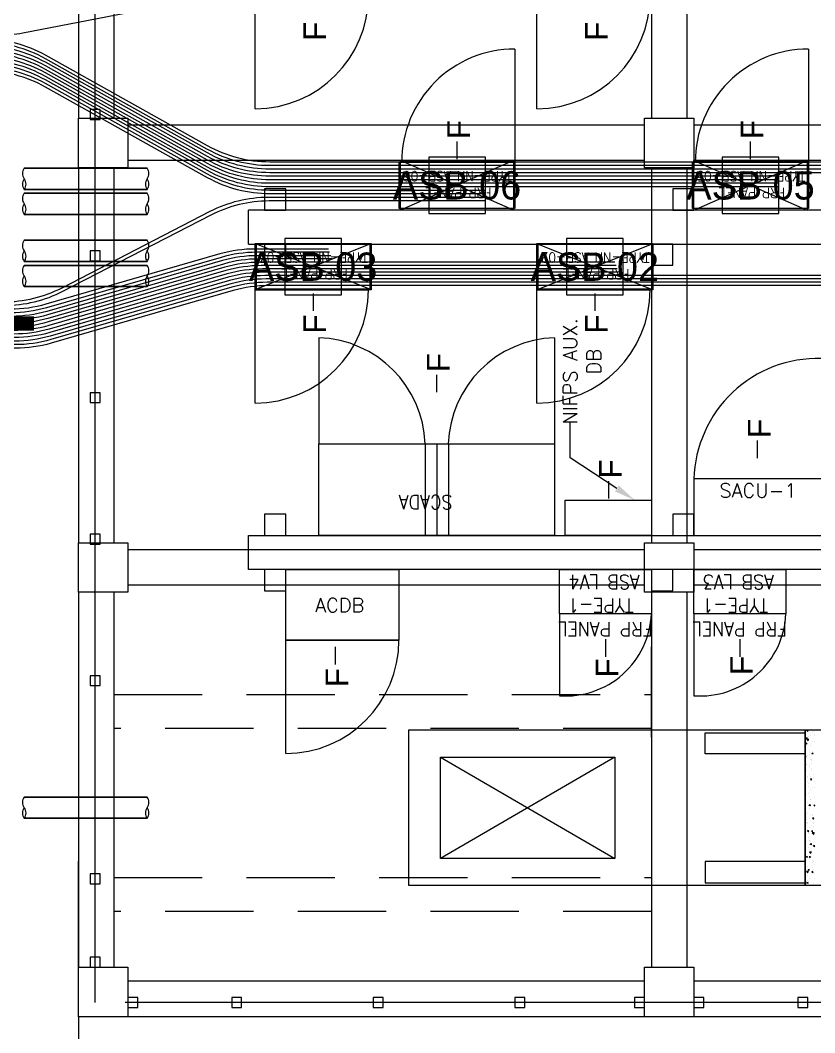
# Model space of a CAD drawing. Header units: metres. Extents: x 529746 to 530334, y 2675217 to 2675499.
# Drawn here: x 529998.31 to 530003.93, y 2675303.14 to 2675310.29 of the extents above; entities that cross this region are included whole.
import ezdxf
from ezdxf.enums import TextEntityAlignment as Align

# ---------------------------------------------------------------- set-up
doc = ezdxf.new("R2010")
doc.units = ezdxf.units.M
for name, pattern in [('DASHED', [0.75, 0.5, -0.25]), ('DASHED2', [0.375, 0.25, -0.125]), ('HIDDEN', [0.375, 0.25, -0.125]), ('PHANTOM', [63.5, 31.75, -6.35, 6.35, -6.35, 6.35, -6.35])]:
    doc.linetypes.add(name, pattern=pattern)
for name, color, linetype in [('1', 5, 'Continuous'), ('Excavation', 7, 'Continuous'), ('IDT', 7, 'Continuous'), ('LT Cable(AG) INV to LT Panel BL-05', 2, 'Continuous')]:
    doc.layers.add(name, color=color, linetype=linetype)
doc.styles.add('Arial', font='arial.ttf')
doc.styles.add('RomanS', font='romans.shx')
doc.styles.get("Standard").update_dxf_attribs({"font": 'Adani Regular.ttf'})
doc.linetypes.add('FOUNDATION LAYOUT$0$FENCELINE1', pattern='A,6.35,-2.54,[133,ltypeshp.shx,S=2.54,R=0,X=-2.54,Y=0],-2.54,25.4', length=36.83)

# ---------------------------------------------------------------- blocks, each defined once
blk = doc.blocks.new('ASB')
at = {"layer": '1', "color": 5}
blk.add_lwpolyline([(-0.2, -0.2), (0.2, -0.2), (0.2, 0.2), (-0.2, 0.2)], close=True, dxfattribs=at)
at = {"layer": '1', "color": 7}
blk.add_attdef('ID', text='', height=0.2, dxfattribs=at).set_placement((0, 0), align=Align.MIDDLE_CENTER)
blk = doc.blocks.new('IDT')
at = {"layer": 'IDT', "color": 8}
for p, q in [((25.902, 18.4101), (29.552, 18.4101)), ((29.552, 18.0601), (29.552, 18.4101)), ((29.552, 18.4101), (29.902, 18.4101)), ((29.902, 18.4101), (29.902, 18.0601)), ((29.902, 18.4101), (33.552, 18.4101)), ((33.552, 18.0601), (33.552, 18.4101)), ((33.552, 18.4101), (33.902, 18.4101)), ((33.902, 18.4101), (33.902, 18.0601)), ((28.7481, 18.3453), (28.7481, 18.2753)), ((28.8181, 18.3453), (28.7481, 18.3453)), ((28.8181, 18.2753), (28.8181, 18.3453)), ((29.4822, 18.3453), (29.4822, 18.2753)), ((29.5522, 18.3453), (29.4822, 18.3453)), ((29.5522, 18.2753), (29.5522, 18.3453)), ((29.902, 18.3453), (29.902, 18.2753)), ((29.972, 18.3453), (29.902, 18.3453)), ((29.972, 18.2753), (29.972, 18.3453)), ((30.7481, 18.3453), (30.7481, 18.2753)), ((30.8181, 18.3453), (30.7481, 18.3453)), ((30.8181, 18.2753), (30.8181, 18.3453)), ((31.7481, 18.3453), (31.7481, 18.2753)), ((31.8181, 18.3453), (31.7481, 18.3453)), ((31.8181, 18.2753), (31.8181, 18.3453)), ((32.7481, 18.3453), (32.7481, 18.2753)), ((32.8181, 18.3453), (32.7481, 18.3453)), ((32.8181, 18.2753), (32.8181, 18.3453)), ((33.482, 18.3453), (33.482, 18.2753)), ((33.552, 18.3453), (33.482, 18.3453)), ((33.552, 18.2753), (33.552, 18.3453)), ((28.7481, 18.2753), (28.8181, 18.2753)), ((29.4822, 18.2753), (29.5522, 18.2753)), ((29.902, 18.2753), (29.972, 18.2753)), ((30.7481, 18.2753), (30.8181, 18.2753)), ((31.7481, 18.2753), (31.8181, 18.2753)), ((32.7481, 18.2753), (32.8181, 18.2753)), ((33.482, 18.2753), (33.552, 18.2753)), ((25.902, 18.1601), (29.552, 18.1601)), ((29.902, 18.1601), (33.552, 18.1601)), ((29.902, 18.0601), (29.552, 18.0601)), ((29.602, 15.4101), (29.602, 18.0601)), ((29.852, 15.4101), (29.852, 18.0601)), ((33.902, 18.0601), (33.552, 18.0601)), ((33.652, 15.4101), (33.652, 18.0601)), ((33.7481, 18.0601), (33.7481, 17.9901)), ((33.8181, 18.0601), (33.7481, 18.0601)), ((33.8181, 17.9901), (33.8181, 18.0601)), ((33.902, 15.4101), (33.902, 18.0601)), ((33.7481, 17.9901), (33.8181, 17.9901)), ((27.267, 17.4829), (28.767, 17.4829)), ((28.767, 17.4829), (28.767, 16.3829)), ((33.7481, 17.4703), (33.7481, 17.4003)), ((33.8181, 17.4703), (33.7481, 17.4703)), ((33.8181, 17.4003), (33.8181, 17.4703)), ((33.7481, 17.4003), (33.8181, 17.4003)), ((30.1117, 16.5771), (30.1117, 17.2916)), ((30.1117, 17.2916), (31.3439, 17.2916)), ((31.3439, 16.5771), (30.1117, 17.2916)), ((30.1117, 16.5771), (31.3439, 17.2916)), ((31.3439, 17.2916), (31.3439, 16.5771)), ((31.3439, 16.5771), (30.1117, 16.5771)), ((29.852, 16.4349), (29.852, 15.7954)), ((28.767, 16.3829), (27.267, 16.3829)), ((33.652, 16.1329), (33.652, 16.1329)), ((33.7481, 16.0703), (33.7481, 16.0003)), ((33.8181, 16.0703), (33.7481, 16.0703)), ((33.8181, 16.0003), (33.8181, 16.0703)), ((33.7481, 16.0003), (33.8181, 16.0003)), ((29.552, 15.0601), (29.552, 15.4101)), ((29.552, 15.4101), (29.902, 15.4101)), ((29.702, 15.3997), (29.702, 15.2497)), ((29.852, 15.3997), (29.702, 15.3997)), ((29.852, 15.2497), (29.852, 15.3997)), ((29.902, 15.4101), (29.902, 15.0601)), ((32.4369, 15.3997), (32.4369, 15.2497)), ((32.5869, 15.3997), (32.4369, 15.3997)), ((32.5869, 15.2497), (32.5869, 15.3997)), ((33.552, 15.0601), (33.552, 15.4101)), ((33.552, 15.4101), (33.902, 15.4101)), ((33.902, 15.4101), (33.902, 15.0601)), ((25.902, 15.3601), (29.552, 15.3601)), ((29.902, 15.3601), (33.552, 15.3601)), ((26.802, 15.2497), (32.6992, 15.2497)), ((29.702, 15.2497), (29.852, 15.2497)), ((32.4369, 15.2497), (32.5869, 15.2497)), ((32.6992, 15.2497), (32.6992, 15.0097)), ((25.902, 15.1101), (29.552, 15.1101)), ((29.902, 15.1101), (33.552, 15.1101)), ((29.902, 15.0601), (29.552, 15.0601)), ((29.602, 12.4101), (29.602, 15.0601)), ((29.852, 12.4101), (29.852, 15.0601)), ((33.902, 15.0601), (33.552, 15.0601)), ((33.652, 12.4101), (33.652, 15.0601)), ((33.7481, 15.0703), (33.7481, 15.0003)), ((33.8181, 15.0703), (33.7481, 15.0703)), ((33.8181, 15.0003), (33.8181, 15.0703)), ((33.902, 12.4101), (33.902, 15.0601)), ((32.6992, 15.0097), (26.802, 15.0097)), ((29.552, 15.0097), (29.552, 14.8597)), ((29.702, 15.0097), (29.552, 15.0097)), ((29.702, 14.8597), (29.702, 15.0097)), ((31.2873, 14.3618), (31.2873, 15.0097)), ((31.3698, 14.3618), (31.3698, 15.0097)), ((31.4523, 14.3618), (31.4523, 15.0097)), ((32.4369, 15.0097), (32.4369, 14.8597)), ((32.5869, 15.0097), (32.4369, 15.0097)), ((32.5869, 14.8597), (32.5869, 15.0097)), ((33.7481, 15.0003), (33.8181, 15.0003)), ((29.552, 14.8597), (29.702, 14.8597)), ((32.4369, 14.8597), (32.5869, 14.8597)), ((33.7481, 14.0703), (33.7481, 14.0003)), ((33.8181, 14.0703), (33.7481, 14.0703)), ((33.8181, 14.0003), (33.8181, 14.0703)), ((33.7481, 14.0003), (33.8181, 14.0003)), ((29.843, 13.2732), (30.661, 13.2732)), ((29.843, 12.9462), (29.843, 13.2732)), ((29.852, 12.9497), (29.852, 13.2697)), ((29.852, 13.2697), (30.652, 13.2697)), ((30.652, 13.2697), (29.852, 12.9497)), ((30.652, 12.9497), (29.852, 13.2697)), ((30.652, 13.2697), (30.652, 12.9497)), ((30.661, 13.2732), (30.661, 12.9462)), ((31.8339, 13.2732), (32.6519, 13.2732)), ((31.8339, 12.9462), (31.8339, 13.2732)), ((31.8429, 12.9497), (31.8429, 13.2697)), ((31.8429, 13.2697), (32.6429, 13.2697)), ((31.8429, 12.9497), (32.6429, 13.2697)), ((31.8429, 13.2697), (32.6429, 12.9497)), ((32.6429, 13.2697), (32.6429, 12.9497)), ((32.6519, 13.2732), (32.6519, 12.9462)), ((29.702, 13.0997), (29.702, 12.9497)), ((29.852, 13.0997), (29.702, 13.0997)), ((29.852, 12.9497), (29.852, 13.0997)), ((32.4369, 13.0997), (32.4369, 12.9497)), ((32.5869, 13.0997), (32.4369, 13.0997)), ((32.5869, 12.9497), (32.5869, 13.0997)), ((33.7481, 13.0685), (33.7481, 12.9985)), ((33.8181, 13.0685), (33.7481, 13.0685)), ((33.8181, 12.9985), (33.8181, 13.0685)), ((33.7481, 12.9985), (33.8181, 12.9985)), ((32.6992, 12.9497), (26.802, 12.9497)), ((29.702, 12.9497), (29.852, 12.9497)), ((30.661, 12.9462), (29.843, 12.9462)), ((30.652, 12.9497), (29.852, 12.9497)), ((32.6519, 12.9462), (31.8339, 12.9462)), ((32.6429, 12.9497), (31.8429, 12.9497)), ((32.4369, 12.9497), (32.5869, 12.9497)), ((32.6993, 12.9497), (32.6993, 12.7097)), ((26.802, 12.7097), (32.6992, 12.7097)), ((28.743, 12.6984), (29.561, 12.6984)), ((28.743, 12.3714), (28.743, 12.6984)), ((28.752, 12.3601), (28.752, 12.7097)), ((28.752, 12.7097), (29.552, 12.7097)), ((29.552, 12.7097), (28.752, 12.3601)), ((29.552, 12.3601), (28.752, 12.7097)), ((29.552, 12.7097), (29.552, 12.3601)), ((29.552, 12.7097), (29.552, 12.5597)), ((29.702, 12.7097), (29.552, 12.7097)), ((29.561, 12.6984), (29.561, 12.3714)), ((29.702, 12.5597), (29.702, 12.7097)), ((30.817, 12.6984), (31.635, 12.6984)), ((30.817, 12.3714), (30.817, 12.6984)), ((30.826, 12.3601), (30.826, 12.7097)), ((30.826, 12.7097), (31.626, 12.7097)), ((30.826, 12.3601), (31.626, 12.7097)), ((30.826, 12.7097), (31.626, 12.3601)), ((31.626, 12.7097), (31.626, 12.3601)), ((31.635, 12.6984), (31.635, 12.3714)), ((32.4369, 12.7097), (32.4369, 12.5597)), ((32.5869, 12.7097), (32.4369, 12.7097)), ((32.5869, 12.5597), (32.5869, 12.7097)), ((29.552, 12.5597), (29.702, 12.5597)), ((32.4369, 12.5597), (32.5869, 12.5597)), ((29.552, 12.0601), (29.552, 12.4101)), ((29.552, 12.4101), (29.902, 12.4101)), ((29.902, 12.4101), (29.902, 12.0601)), ((33.552, 12.0601), (33.552, 12.4101)), ((33.552, 12.4101), (33.902, 12.4101)), ((33.902, 12.4101), (33.902, 12.0601)), ((25.902, 12.3601), (29.552, 12.3601)), ((29.561, 12.3714), (28.743, 12.3714)), ((29.552, 12.3601), (28.752, 12.3601)), ((29.902, 12.3601), (33.552, 12.3601)), ((31.635, 12.3714), (30.817, 12.3714)), ((31.626, 12.3601), (30.826, 12.3601)), ((25.902, 12.1101), (29.552, 12.1101)), ((29.902, 12.1101), (33.552, 12.1101)), ((29.902, 12.0601), (29.552, 12.0601)), ((29.602, 9.4101), (29.602, 12.0601)), ((29.852, 9.4101), (29.852, 12.0601)), ((33.902, 12.0601), (33.552, 12.0601)), ((33.652, 9.4101), (33.652, 12.0601)), ((33.7481, 12.0685), (33.7481, 11.9985)), ((33.8181, 12.0685), (33.7481, 12.0685)), ((33.8181, 11.9985), (33.8181, 12.0685)), ((33.902, 9.4101), (33.902, 12.0601)), ((33.7481, 11.9985), (33.8181, 11.9985))]:
    blk.add_line(p, q, dxfattribs=at)
at = {"layer": 'IDT', "color": 8, "linetype": 'DASHED2', "ltscale": 5}
for p, q in [((32.802, 18.4101), (33.902, 18.4101)), ((33.902, 18.4101), (33.902, 17.3101))]:
    blk.add_line(p, q, dxfattribs=at)
at = {"layer": 'IDT', "color": 8, "linetype": 'PHANTOM', "ltscale": 0.25}
for p, q in [((25.6331, 18.3103), (33.7831, 18.3103)), ((33.7831, 18.3103), (33.7831, 9.1603))]:
    blk.add_line(p, q, dxfattribs=at)
at = {"layer": 'IDT', "color": 8, "linetype": 'HIDDEN', "ltscale": 2.5}
for p, q in [((29.852, 17.6665), (33.652, 17.6665)), ((33.652, 17.4265), (29.852, 17.4265)), ((29.852, 16.3729), (33.652, 16.3729)), ((33.652, 16.1329), (29.852, 16.1329))]:
    blk.add_line(p, q, dxfattribs=at)
at = {"layer": 'IDT', "color": 8, "linetype": 'Continuous'}
for p, q in [((28.7046, 17.467), (28.7046, 17.467)), ((28.7423, 17.4815), (28.7423, 17.4815)), ((28.7461, 17.469), (28.7454, 17.4614)), ((28.7454, 17.4616), (28.7533, 17.463)), ((28.7461, 17.469), (28.7534, 17.4629)), ((28.755, 17.4827), (28.755, 17.4827)), ((28.7641, 17.4682), (28.7599, 17.4619)), ((28.7599, 17.4619), (28.767, 17.4595)), ((28.7642, 17.4682), (28.767, 17.4608)), ((28.7017, 17.3992), (28.7017, 17.3992)), ((28.7028, 17.435), (28.7028, 17.435)), ((28.713, 17.3924), (28.7088, 17.3861)), ((28.7131, 17.3924), (28.7165, 17.3835)), ((28.7388, 17.4334), (28.7388, 17.4334)), ((28.7472, 17.3928), (28.7455, 17.3815)), ((28.7465, 17.4497), (28.7465, 17.4497)), ((28.7472, 17.3928), (28.7575, 17.3829)), ((28.7521, 17.4149), (28.7521, 17.4149)), ((28.7528, 17.4016), (28.7528, 17.4016)), ((28.759, 17.4541), (28.759, 17.4541)), ((28.6989, 17.3314), (28.6989, 17.3314)), ((28.7046, 17.3708), (28.7046, 17.3708)), ((28.7088, 17.3861), (28.7164, 17.3835)), ((28.7133, 17.3548), (28.7133, 17.3548)), ((28.7175, 17.323), (28.7175, 17.323)), ((28.7381, 17.3779), (28.7374, 17.3703)), ((28.7374, 17.3705), (28.7454, 17.3719)), ((28.7381, 17.3779), (28.7454, 17.3718)), ((28.7454, 17.3815), (28.7575, 17.3829)), ((28.7469, 17.3692), (28.7469, 17.3692)), ((28.7492, 17.3471), (28.7492, 17.3471)), ((28.7634, 17.3214), (28.7634, 17.3214)), ((28.7663, 17.3739), (28.7663, 17.3739)), ((28.7087, 17.3112), (28.7087, 17.3112)), ((28.7141, 17.3048), (28.7141, 17.3048)), ((28.7238, 17.2749), (28.7238, 17.2749)), ((28.7244, 17.246), (28.7365, 17.2474)), ((28.7262, 17.2573), (28.7245, 17.246)), ((28.7262, 17.2572), (28.7365, 17.2473)), ((28.7294, 17.2794), (28.7374, 17.2808)), ((28.7301, 17.2868), (28.7295, 17.2792)), ((28.7301, 17.2868), (28.7374, 17.2807)), ((28.7464, 17.2793), (28.7464, 17.2793)), ((28.754, 17.2857), (28.7497, 17.2794)), ((28.7497, 17.2794), (28.7574, 17.2768)), ((28.754, 17.2857), (28.7574, 17.2768)), ((28.7564, 17.3032), (28.7564, 17.3032)), ((28.7634, 17.3061), (28.7634, 17.3061)), ((28.7028, 17.2099), (28.6986, 17.2036)), ((28.6986, 17.2036), (28.7063, 17.201)), ((28.7029, 17.2099), (28.7063, 17.201)), ((28.7214, 17.2371), (28.7214, 17.2371)), ((28.7222, 17.1957), (28.7215, 17.1881)), ((28.7215, 17.1883), (28.7294, 17.1898)), ((28.7222, 17.1957), (28.7295, 17.1896)), ((28.7231, 17.2396), (28.7231, 17.2396)), ((28.7312, 17.1754), (28.7312, 17.1754)), ((28.7344, 17.1947), (28.7344, 17.1947)), ((28.7435, 17.2115), (28.7435, 17.2115)), ((28.7606, 17.2383), (28.7606, 17.2383)), ((28.7653, 17.238), (28.7653, 17.238)), ((28.6984, 17.111), (28.6984, 17.111)), ((28.7052, 17.1217), (28.7034, 17.1104)), ((28.7034, 17.1104), (28.7155, 17.1118)), ((28.7051, 17.1217), (28.7155, 17.1118)), ((28.7062, 17.1326), (28.7062, 17.1326)), ((28.7142, 17.1046), (28.7135, 17.097)), ((28.7142, 17.1046), (28.7215, 17.0985)), ((28.7341, 17.1631), (28.7341, 17.1631)), ((28.7386, 17.1629), (28.7386, 17.1629)), ((28.7438, 17.1032), (28.7395, 17.0969)), ((28.7407, 17.1438), (28.7407, 17.1438)), ((28.7407, 17.1095), (28.7407, 17.1095)), ((28.7439, 17.1032), (28.7473, 17.0943)), ((28.7449, 17.1148), (28.7449, 17.1148)), ((28.7548, 17.1027), (28.7548, 17.1027)), ((28.7577, 17.1705), (28.7577, 17.1705)), ((28.7054, 17.068), (28.7054, 17.068)), ((28.7074, 17.0458), (28.7074, 17.0458)), ((28.7096, 17.0362), (28.7096, 17.0362)), ((28.7135, 17.0972), (28.7215, 17.0987)), ((28.7189, 17.0586), (28.7189, 17.0586)), ((28.7378, 17.076), (28.7378, 17.076)), ((28.7395, 17.0969), (28.7472, 17.0943)), ((28.7468, 17.089), (28.7468, 17.089)), ((28.7497, 17.0443), (28.7497, 17.0443)), ((28.752, 17.0349), (28.752, 17.0349)), ((28.7555, 17.0346), (28.7555, 17.0346)), ((28.7062, 17.0135), (28.7055, 17.006)), ((28.7055, 17.0061), (28.7135, 17.0076)), ((28.7062, 17.0135), (28.7135, 17.0074)), ((28.7155, 16.9817), (28.7155, 16.9817)), ((28.7159, 16.9881), (28.7159, 16.9881)), ((28.7316, 16.9845), (28.7316, 16.9845)), ((28.7349, 17.0082), (28.7349, 17.0082)), ((28.7491, 16.9671), (28.7491, 16.9671)), ((28.7578, 16.9801), (28.7578, 16.9801)), ((28.7595, 17.0149), (28.7595, 17.0149)), ((28.7597, 17.0028), (28.7597, 17.0028)), ((28.6976, 16.915), (28.7055, 16.9165)), ((28.6982, 16.9225), (28.7055, 16.9163)), ((28.725, 16.9157), (28.725, 16.9157)), ((28.7265, 16.9079), (28.7265, 16.9079)), ((28.7336, 16.9207), (28.7294, 16.9144)), ((28.7294, 16.9144), (28.737, 16.9118)), ((28.7321, 16.9404), (28.7321, 16.9404)), ((28.7337, 16.9207), (28.7371, 16.9118)), ((28.7443, 16.9104), (28.7443, 16.9104)), ((28.7463, 16.8993), (28.7463, 16.8993)), ((28.766, 16.9547), (28.766, 16.9547)), ((28.6999, 16.8619), (28.6999, 16.8619)), ((28.7292, 16.8726), (28.7292, 16.8726)), ((28.7306, 16.8761), (28.7306, 16.8761)), ((28.734, 16.8505), (28.734, 16.8505)), ((28.737, 16.828), (28.737, 16.828)), ((28.7434, 16.8316), (28.7434, 16.8316)), ((28.7571, 16.8364), (28.7571, 16.8364)), ((28.6998, 16.7879), (28.6998, 16.7879)), ((28.7016, 16.7494), (28.7016, 16.7494)), ((28.7126, 16.7879), (28.7126, 16.7879)), ((28.7263, 16.8048), (28.7263, 16.8048)), ((28.7405, 16.7638), (28.7405, 16.7638)), ((28.7421, 16.7863), (28.7421, 16.7863)), ((28.7475, 16.7478), (28.7475, 16.7478)), ((28.708, 16.7013), (28.708, 16.7013)), ((28.7094, 16.7219), (28.7094, 16.7219)), ((28.7235, 16.7382), (28.7192, 16.7318)), ((28.7192, 16.7318), (28.7269, 16.7293)), ((28.7235, 16.7381), (28.7269, 16.7292)), ((28.7235, 16.737), (28.7235, 16.737)), ((28.7253, 16.7138), (28.7253, 16.7138)), ((28.7377, 16.696), (28.7377, 16.696)), ((28.7516, 16.7204), (28.7516, 16.7204)), ((28.7517, 16.716), (28.7517, 16.716)), ((28.7177, 16.6014), (28.7177, 16.6014)), ((28.7183, 16.6567), (28.7183, 16.6567)), ((28.7185, 16.6211), (28.7185, 16.6211)), ((28.7206, 16.6692), (28.7206, 16.6692)), ((28.7348, 16.6282), (28.7348, 16.6282)), ((28.738, 16.6397), (28.738, 16.6397)), ((28.758, 16.6679), (28.758, 16.6679)), ((28.7644, 16.6315), (28.7602, 16.6251)), ((28.7602, 16.6251), (28.767, 16.6228)), ((28.7606, 16.6552), (28.7606, 16.6552)), ((28.7645, 16.6314), (28.767, 16.6248)), ((28.7133, 16.5556), (28.709, 16.5493)), ((28.709, 16.5493), (28.7167, 16.5468)), ((28.7133, 16.5556), (28.7168, 16.5467)), ((28.7149, 16.5336), (28.7149, 16.5336)), ((28.7227, 16.5893), (28.7227, 16.5893)), ((28.7264, 16.5926), (28.7264, 16.5926)), ((28.729, 16.5412), (28.729, 16.5412)), ((28.7319, 16.5604), (28.7319, 16.5604)), ((28.7508, 16.5657), (28.7508, 16.5657)), ((28.7619, 16.5757), (28.7612, 16.5681)), ((28.7612, 16.5683), (28.767, 16.5693)), ((28.7619, 16.5757), (28.767, 16.5714)), ((28.764, 16.5851), (28.767, 16.5855)), ((28.7658, 16.5964), (28.7641, 16.5851)), ((28.7658, 16.5964), (28.767, 16.5952)), ((28.7026, 16.4629), (28.7026, 16.4629)), ((28.712, 16.4658), (28.712, 16.4658)), ((28.7291, 16.4926), (28.7291, 16.4926)), ((28.7359, 16.5266), (28.7359, 16.5266)), ((28.7396, 16.461), (28.7396, 16.461)), ((28.7448, 16.4609), (28.7431, 16.4496)), ((28.7448, 16.4608), (28.7551, 16.4509)), ((28.7449, 16.4614), (28.7449, 16.4614)), ((28.7532, 16.4772), (28.7612, 16.4786)), ((28.7539, 16.4846), (28.7533, 16.477)), ((28.7539, 16.4846), (28.7612, 16.4785)), ((28.7635, 16.4916), (28.7635, 16.4916)), ((28.7, 16.4145), (28.7, 16.4145)), ((28.7004, 16.4228), (28.7004, 16.4228)), ((28.7091, 16.398), (28.7091, 16.398)), ((28.7107, 16.3988), (28.7107, 16.3988)), ((28.7262, 16.4248), (28.7262, 16.4248)), ((28.743, 16.4496), (28.7551, 16.451)), ((28.7438, 16.4292), (28.7438, 16.4292)), ((28.746, 16.3935), (28.7453, 16.3859)), ((28.7453, 16.3861), (28.7532, 16.3876)), ((28.746, 16.3935), (28.7533, 16.3874)), ((28.7543, 16.4489), (28.75, 16.4426)), ((28.75, 16.4426), (28.7577, 16.44)), ((28.753, 16.3973), (28.753, 16.3973)), ((28.7543, 16.4489), (28.7577, 16.44)), ((28.7501, 16.3811), (28.7501, 16.3811))]:
    blk.add_line(p, q, dxfattribs=at)
at = {"layer": 'IDT', "color": 7}
for p, q in [((29.4722, 17.4629), (28.767, 17.4629)), ((28.767, 17.4629), (28.767, 17.3133)), ((29.4722, 17.3133), (29.4722, 17.4629)), ((28.767, 17.3133), (29.4722, 17.3133)), ((28.767, 16.4038), (28.767, 16.5533)), ((28.767, 16.5533), (29.4722, 16.5533)), ((29.4722, 16.5533), (29.4722, 16.4038)), ((29.4722, 16.4038), (28.767, 16.4038)), ((32.0863, 15.8484), (32.0863, 15.9209)), ((29.227, 15.7932), (29.227, 15.8658)), ((30.177, 15.7932), (30.177, 15.8657)), ((32.0863, 15.7973), (32.0863, 15.8484)), ((29.227, 15.7421), (29.227, 15.7932)), ((30.177, 15.7421), (30.177, 15.7932)), ((31.6365, 15.7486), (32.4369, 15.7497)), ((31.6365, 15.2497), (31.6365, 15.7486)), ((32.4369, 15.7497), (32.4369, 15.2497)), ((28.902, 15.5637), (29.552, 15.5637)), ((28.902, 15.2497), (28.902, 15.5637)), ((29.552, 15.5637), (29.552, 15.2497)), ((29.852, 15.5637), (30.502, 15.5637)), ((29.852, 15.2497), (29.852, 15.5637)), ((30.502, 15.5637), (30.502, 15.2497)), ((29.552, 15.2497), (28.902, 15.2497)), ((30.502, 15.2497), (29.852, 15.2497)), ((32.4369, 15.2497), (31.6365, 15.2497)), ((29.552, 15.0097), (28.652, 15.0097)), ((29.552, 14.6097), (29.552, 15.0097)), ((29.852, 15.0097), (30.462, 15.0097)), ((29.852, 14.7597), (29.852, 15.0097)), ((30.462, 15.0097), (30.462, 14.7597)), ((30.5375, 15.0097), (32.202, 15.0097)), ((30.5375, 14.3618), (30.5375, 15.0097)), ((32.202, 15.0097), (32.202, 14.3618)), ((30.462, 14.7597), (29.852, 14.7597)), ((30.1529, 14.748), (30.1529, 14.6969)), ((30.1529, 14.6969), (30.1529, 14.6243)), ((28.652, 14.6097), (29.552, 14.6097)), ((29.102, 14.4621), (29.102, 14.4109)), ((29.102, 14.4109), (29.102, 14.3384)), ((32.202, 14.3618), (30.5375, 14.3618)), ((31.3698, 13.9969), (31.3698, 13.9457)), ((31.3698, 13.9457), (31.3698, 13.8732)), ((30.252, 13.3493), (30.252, 13.4218)), ((32.2429, 13.3493), (32.2429, 13.4218)), ((30.252, 13.2982), (30.252, 13.3493)), ((32.2429, 13.2982), (32.2429, 13.3493)), ((29.843, 13.2732), (30.661, 13.2732)), ((29.843, 12.9462), (29.843, 13.2732)), ((30.661, 13.2732), (30.661, 12.9462)), ((31.8339, 13.2732), (32.6519, 13.2732)), ((31.8339, 12.9462), (31.8339, 13.2732)), ((32.6519, 13.2732), (32.6519, 12.9462)), ((30.661, 12.9462), (29.843, 12.9462)), ((32.6519, 12.9462), (31.8339, 12.9462)), ((28.743, 12.6984), (29.561, 12.6984)), ((28.743, 12.3714), (28.743, 12.6984)), ((29.561, 12.6984), (29.561, 12.3714)), ((30.817, 12.6984), (31.635, 12.6984)), ((30.817, 12.3714), (30.817, 12.6984)), ((31.635, 12.6984), (31.635, 12.3714)), ((29.561, 12.3714), (28.743, 12.3714)), ((29.152, 12.3497), (29.152, 12.2985)), ((31.635, 12.3714), (30.817, 12.3714)), ((31.226, 12.3497), (31.226, 12.2985)), ((29.152, 12.2985), (29.152, 12.226)), ((31.226, 12.2985), (31.226, 12.226))]:
    blk.add_line(p, q, dxfattribs=at)
at = {"layer": 'IDT', "color": 124}
for p, q in [((34.2845, 17.0079), (33.4155, 17.0079)), ((33.4155, 17.0079), (34.2845, 17.0079)), ((33.4155, 16.8579), (34.2845, 16.8579)), ((34.2845, 16.8579), (33.4155, 16.8579)), ((34.2845, 13.2505), (33.4155, 13.2505)), ((33.4155, 13.2505), (34.2845, 13.2505)), ((33.4155, 13.1005), (34.2845, 13.1005)), ((34.2845, 13.1005), (33.4155, 13.1005)), ((34.2845, 13.0734), (33.4155, 13.0734)), ((33.4155, 13.0734), (34.2845, 13.0734)), ((33.4155, 12.9234), (34.2845, 12.9234)), ((34.2845, 12.9234), (33.4155, 12.9234)), ((34.2845, 12.7409), (33.4155, 12.7409)), ((33.4155, 12.7409), (34.2845, 12.7409)), ((33.4155, 12.5909), (34.2845, 12.5909)), ((34.2845, 12.5909), (33.4155, 12.5909)), ((34.2845, 12.5638), (33.4155, 12.5638)), ((33.4155, 12.5638), (34.2845, 12.5638)), ((33.4155, 12.4138), (34.2845, 12.4138)), ((34.2845, 12.4138), (33.4155, 12.4138))]:
    blk.add_line(p, q, dxfattribs=at)
at = {"layer": 'IDT', "color": 8, "linetype": 'DASHED', "ltscale": 5}
for p, q in [((32.4365, 16.5497), (32.4365, 15.7497)), ((29.552, 15.5637), (29.552, 16.1417)), ((30.502, 15.5637), (30.502, 16.1417)), ((32.3927, 15.7497), (31.6365, 15.7497)), ((32.4365, 15.7497), (32.3927, 15.7497)), ((28.652, 14.6097), (29.552, 14.6097)), ((30.5375, 13.6118), (30.5375, 14.3618)), ((32.202, 13.6118), (32.202, 14.3618)), ((30.661, 14.0732), (30.661, 13.2732)), ((32.6519, 14.0732), (32.6519, 13.2732)), ((30.5375, 13.6118), (30.5375, 13.6118)), ((32.202, 13.6118), (32.202, 13.6118)), ((30.6172, 13.2732), (29.861, 13.2732)), ((30.661, 13.2732), (30.6172, 13.2732)), ((32.6081, 13.2732), (31.8519, 13.2732)), ((32.6519, 13.2732), (32.6081, 13.2732)), ((28.743, 11.5714), (28.743, 12.3714)), ((28.743, 12.3714), (28.7869, 12.3714)), ((28.7869, 12.3714), (29.543, 12.3714)), ((30.817, 11.5714), (30.817, 12.3714)), ((30.817, 12.3714), (30.8609, 12.3714)), ((30.8609, 12.3714), (31.617, 12.3714)), ((30.661, 11.9932), (30.661, 11.1932)), ((32.6519, 11.9932), (32.6519, 11.1932))]:
    blk.add_line(p, q, dxfattribs=at)
at = {"layer": 'IDT', "color": 8, "linetype": 'ByBlock', "lineweight": -2, "ltscale": 0.1}
for p, q in [((30.096, 14.6774), (30.426, 14.4611)), ((30.426, 14.4611), (30.426, 14.2072))]:
    blk.add_line(p, q, dxfattribs=at)
at = {"layer": 'IDT', "color": 7, "linetype": 'FOUNDATION LAYOUT$0$FENCELINE1', "ltscale": 0.01}
blk.add_lwpolyline([(33.902, 18.4101), (33.9018, 22.4854), (21.4107, 22.4854)], dxfattribs=at)
at = {"layer": 'IDT', "color": 8}
blk.add_lwpolyline([(31.567, 17.4829), (31.567, 16.3829), (28.767, 16.3829), (28.767, 17.4829)], close=True, dxfattribs=at)
at = {"layer": 'IDT', "color": 124}
for centre, start, end in [((33.4653, 16.9704), 143.02764, 216.97236), ((33.3657, 16.9704), 323.02764, 36.97236), ((34.3344, 16.9704), 143.02764, 216.97236), ((34.2347, 16.9704), 323.02764, 36.97236), ((33.4653, 16.8954), 143.02764, 216.97236), ((34.2347, 16.8954), 323.02764, 36.97236), ((33.4653, 13.213), 143.02764, 216.97236), ((33.3657, 13.213), 323.02764, 36.97236), ((34.3344, 13.213), 143.02764, 216.97236), ((34.2347, 13.213), 323.02764, 36.97236), ((33.4653, 13.138), 143.02764, 216.97236), ((34.2347, 13.138), 323.02764, 36.97236), ((33.4653, 13.0359), 143.02764, 216.97236), ((33.3657, 13.0359), 323.02764, 36.97236), ((34.3344, 13.0359), 143.02764, 216.97236), ((34.2347, 13.0359), 323.02764, 36.97236), ((33.4653, 12.9609), 143.02764, 216.97236), ((34.2347, 12.9609), 323.02764, 36.97236), ((33.4653, 12.7034), 143.02764, 216.97236), ((33.3657, 12.7034), 323.02764, 36.97236), ((34.3344, 12.7034), 143.02764, 216.97236), ((34.2347, 12.7034), 323.02764, 36.97236), ((33.4653, 12.6284), 143.02764, 216.97236), ((34.2347, 12.6284), 323.02764, 36.97236), ((33.4653, 12.5263), 143.02764, 216.97236), ((33.3657, 12.5263), 323.02764, 36.97236), ((34.3344, 12.5263), 143.02764, 216.97236), ((34.2347, 12.5263), 323.02764, 36.97236), ((33.4653, 12.4513), 143.02764, 216.97236), ((34.2347, 12.4513), 323.02764, 36.97236)]:
    blk.add_arc(centre, 0.0624, start, end, dxfattribs=at)
at = {"layer": 'IDT', "color": 8, "linetype": 'DASHED', "ltscale": 5}
for centre, radius, start, end in [((32.4365, 15.7497), 0.8, 90, 180), ((29.5075, 15.5373), 0.606, 85.7856, 177.50336), ((30.4575, 15.5373), 0.606, 85.7856, 177.50336), ((28.6771, 14.6339), 0.8753, 268.36148, 358.41918), ((30.512, 14.3876), 0.7761, 271.87815, 358.10123), ((29.6994, 14.7411), 1.4413, 344.74337, 344.78968), ((32.2275, 14.3876), 0.7761, 181.89877, 268.12185), ((30.661, 13.2732), 0.8, 90, 180), ((32.6519, 13.2732), 0.8, 90, 180), ((28.743, 12.3714), 0.8, 270, 0), ((30.817, 12.3714), 0.8, 270, 0), ((30.661, 11.1932), 0.8, 90, 180), ((32.6519, 11.1932), 0.8, 90, 180)]:
    blk.add_arc(centre, radius, start, end, dxfattribs=at)
at = {"layer": 'IDT', "color": 8, "ltscale": 0.1}
blk.add_solid([(30.0823, 14.6565), (29.9705, 14.7597), (30.1097, 14.6983)], dxfattribs=at)
at = {"layer": 'IDT', "color": 7, "style": 'Arial'}
for p in [(31.9951, 16.0827), (29.1358, 15.9961), (30.0858, 16.0139), (30.0617, 14.6072), (29.0108, 14.3212), (31.2786, 13.856), (30.1608, 13.5836), (32.1517, 13.5836), (29.0608, 12.2089), (31.1348, 12.2089), (30.1608, 11.5145), (32.1517, 11.5145)]:
    blk.add_text('F', height=0.16, rotation=270, dxfattribs=at).set_placement(p)
at = {"layer": 'IDT', "color": 7, "style": 'RomanS', "width": 0.9}
for s, height, p in [('FRP PANEL', 0.1, (28.8934, 15.6209)), ('FRP PANEL', 0.1, (29.8434, 15.6209)), ('TYPE-1', 0.1, (29.0282, 15.4542)), ('TYPE-1', 0.1, (29.9782, 15.4542)), ('ASB LV3', 0.1, (28.9864, 15.2876)), ('ASB LV4', 0.1, (29.9342, 15.2876)), ('SCADA', 0.1, (31.2586, 14.724)), ('FRP PANEL', 0.07, (30.0088, 13.1269)), ('FRP PANEL', 0.07, (31.9997, 13.1269)), ('TYPE-NN ASB-02', 0.07, (29.8647, 13.0102)), ('TYPE-NN ASB-03', 0.07, (31.8556, 13.0102)), ('FRP PANEL', 0.07, (28.9088, 12.5521)), ('FRP PANEL', 0.07, (30.9828, 12.5521)), ('TYPE-NN ASB-05', 0.07, (28.7647, 12.4354)), ('TYPE-NN ASB-06', 0.07, (30.8387, 12.4354))]:
    blk.add_text(s, height=height, dxfattribs=at).set_placement(p)
at = {"layer": 'IDT', "color": 7, "ltscale": 0.1, "style": 'RomanS'}
for s, p in [('ACDB', (32.2286, 15.5521)), ('SACU-1', (29.3715, 14.7409))]:
    blk.add_text(s, height=0.1, rotation=180, dxfattribs=at).set_placement(p)
at = {"layer": 'IDT', "color": 8, "style": 'RomanS'}
for s, p in [('NIFPS AUX.', (30.376, 14.2243)), (' DB', (30.2093, 13.9386))]:
    blk.add_text(s, height=0.1, rotation=270, dxfattribs=at).set_placement(p)

msp = doc.modelspace()

# ---------------------------------------------------------------- linework, layer by layer
at = {"layer": 'Excavation', "color": 3, "const_width": 0.1}
msp.add_lwpolyline([(529998.4107, 2675308.1523), (529993.6313, 2675308.1523), (529993.6313, 2675290.8412)], dxfattribs=at)
at = {"layer": 'LT Cable(AG) INV to LT Panel BL-05'}
for points in [[(530005.6163, 2675309.2677), (530000.0779, 2675309.2677, -0.128147), (529999.6387, 2675309.3822), (529998.4927, 2675310.0229, 0.128147), (529998.0535, 2675310.1374), (529991.6188, 2675310.1374, 0.414214), (529990.7188, 2675309.2374), (529990.7188, 2675290.8475, 0.003782), (529990.7189, 2675290.8339), (529990.7387, 2675289.5257, -0.003782), (529990.7388, 2675289.5121), (529990.7388, 2675288.9997), (529976.6868, 2675288.9997, -0.414214), (529975.7868, 2675289.8997), (529975.7868, 2675310.5997, 0.414214), (529974.8868, 2675311.4997), (529818.1136, 2675311.4997, -0.414214), (529817.2136, 2675312.3997), (529817.2136, 2675312.6898)], [(530005.6163, 2675309.2927), (530000.0779, 2675309.2927, -0.128147), (529999.6387, 2675309.4072), (529998.4927, 2675310.0479, 0.128147), (529998.0535, 2675310.1624), (529991.5938, 2675310.1624, 0.414214), (529990.6938, 2675309.2624), (529990.6938, 2675290.8473, 0.003782), (529990.6939, 2675290.8337), (529990.7137, 2675289.5255, -0.003782), (529990.7138, 2675289.5119), (529990.7138, 2675289.0247), (529976.7118, 2675289.0247, -0.414214), (529975.8118, 2675289.9247), (529975.8118, 2675310.6247, 0.414214), (529974.9118, 2675311.5247), (529882.8976, 2675311.5247, -0.414214), (529881.9976, 2675312.4247), (529881.9976, 2675312.6898)], [(530004.7323, 2675310.4875), (529999.8836, 2675310.4875, 0.047915), (529999.7123, 2675310.4711), (529998.334, 2675310.2038, -0.047915), (529998.1627, 2675310.1874), (529991.5688, 2675310.1874, 0.414214), (529990.6688, 2675309.2874), (529990.6688, 2675290.8471, 0.003782), (529990.6689, 2675290.8335), (529990.6887, 2675289.5253, -0.003782), (529990.6888, 2675289.5117), (529990.6888, 2675289.0497), (529976.7368, 2675289.0497, -0.414214), (529975.8368, 2675289.9497), (529975.8368, 2675310.6497, 0.414214), (529974.9368, 2675311.5497), (529947.6816, 2675311.5497, -0.414214), (529946.7816, 2675312.4497), (529946.7816, 2675312.6898)], [(530005.6163, 2675309.2177), (530000.0779, 2675309.2177, -0.128147), (529999.6387, 2675309.3322), (529998.4927, 2675309.9729, 0.128147), (529998.0535, 2675310.0874), (529991.6688, 2675310.0874, 0.414214), (529990.7688, 2675309.1874), (529990.7688, 2675290.8479, 0.003782), (529990.7689, 2675290.8343), (529990.7887, 2675289.5261, -0.003782), (529990.7888, 2675289.5124), (529990.7888, 2675288.9497), (529818.1136, 2675288.9497, -0.414214), (529817.2136, 2675289.8497), (529817.2136, 2675290.1898)], [(530005.6163, 2675309.2427), (530000.0779, 2675309.2427, -0.128147), (529999.6387, 2675309.3572), (529998.4927, 2675309.9979, 0.128147), (529998.0535, 2675310.1124), (529991.6438, 2675310.1124, 0.414214), (529990.7438, 2675309.2124), (529990.7438, 2675290.8477, 0.003782), (529990.7439, 2675290.8341), (529990.7637, 2675289.5259, -0.003782), (529990.7638, 2675289.5122), (529990.7638, 2675288.9747), (529915.2896, 2675288.9747, -0.414214), (529914.3896, 2675289.8747), (529914.3896, 2675290.1898)], [(530003.6753, 2675309.1427), (530000.0779, 2675309.1427, -0.128147), (529999.6387, 2675309.2572), (529998.4927, 2675309.8979, 0.128147), (529998.0535, 2675310.0124), (529991.7438, 2675310.0124, 0.414214), (529990.8438, 2675309.1124), (529990.8438, 2675290.8484, 0.003782), (529990.8439, 2675290.8348), (529990.8637, 2675289.5266, -0.003782), (529990.8638, 2675289.513), (529990.8638, 2675259.7747, -0.414214), (529989.9638, 2675258.8747), (529818.1136, 2675258.8747, -0.414214), (529817.2136, 2675259.7747), (529817.2136, 2675260.1898)], [(530003.6753, 2675309.1677), (530000.0779, 2675309.1677, -0.128147), (529999.6387, 2675309.2822), (529998.4927, 2675309.9229, 0.128147), (529998.0535, 2675310.0374), (529991.7188, 2675310.0374, 0.414214), (529990.8188, 2675309.1374), (529990.8188, 2675290.8483, 0.003782), (529990.8189, 2675290.8346), (529990.8387, 2675289.5264, -0.003782), (529990.8388, 2675289.5128), (529990.8388, 2675259.7997, -0.414214), (529989.9388, 2675258.8997), (529915.2896, 2675258.8997, -0.414214), (529914.3896, 2675259.7997), (529914.3896, 2675260.1898)], [(530003.6753, 2675309.1927), (530000.0779, 2675309.1927, -0.128147), (529999.6387, 2675309.3072), (529998.4927, 2675309.9479, 0.128147), (529998.0535, 2675310.0624), (529991.6938, 2675310.0624, 0.414214), (529990.7938, 2675309.1624), (529990.7938, 2675290.8481, 0.003782), (529990.7939, 2675290.8345), (529990.8137, 2675289.5262, -0.003782), (529990.8138, 2675289.5126), (529990.8138, 2675274.8247, -0.414214), (529989.9138, 2675273.9247), (529980.0736, 2675273.9247, -0.414214), (529979.1736, 2675274.8247), (529979.1736, 2675275.1938)], [(530001.6013, 2675309.0677), (530000.0779, 2675309.0677, -0.128147), (529999.6387, 2675309.1822), (529998.4927, 2675309.8229, 0.128147), (529998.0535, 2675309.9374), (529991.8188, 2675309.9374, 0.414214), (529990.9188, 2675309.0374), (529990.9188, 2675290.849, 0.003782), (529990.9189, 2675290.8354), (529990.9387, 2675289.5272, -0.003782), (529990.9388, 2675289.5136), (529990.9388, 2675229.6997, -0.414214), (529990.0388, 2675228.7997), (529818.1136, 2675228.7997, -0.414214), (529817.2136, 2675229.6997), (529817.2136, 2675230.1898)], [(530001.6013, 2675309.0927), (530000.0779, 2675309.0927, -0.128147), (529999.6387, 2675309.2072), (529998.4927, 2675309.8479, 0.128147), (529998.0535, 2675309.9624), (529991.7938, 2675309.9624, 0.414214), (529990.8938, 2675309.0624), (529990.8938, 2675290.8488, 0.003782), (529990.8939, 2675290.8352), (529990.9137, 2675289.527, -0.003782), (529990.9138, 2675289.5134), (529990.9138, 2675229.7247, -0.414214), (529990.0138, 2675228.8247), (529915.2896, 2675228.8247, -0.414214), (529914.3896, 2675229.7247), (529914.3896, 2675230.1898)], [(530003.6753, 2675309.1177), (530000.0779, 2675309.1177, -0.128147), (529999.6387, 2675309.2322), (529998.4927, 2675309.8729, 0.128147), (529998.0535, 2675309.9874), (529991.7688, 2675309.9874, 0.414214), (529990.8688, 2675309.0874), (529990.8688, 2675290.8486, 0.003782), (529990.8689, 2675290.835), (529990.8887, 2675289.5268, -0.003782), (529990.8888, 2675289.5132), (529990.8888, 2675252.2497, -0.414214), (529989.9888, 2675251.3497), (529980.0736, 2675251.3497, -0.414214), (529979.1736, 2675252.2497), (529979.1736, 2675252.6938)], [(530001.6013, 2675309.0427), (530000.0679, 2675309.0427, 0.119614), (529999.6553, 2675308.9426), (529998.6081, 2675308.4025, -0.119614), (529998.1955, 2675308.3023), (529994.3813, 2675308.3023, 0.414214), (529993.4813, 2675307.4023), (529993.4813, 2675290.8723, 0.02076), (529993.4844, 2675290.7977), (529993.5882, 2675289.5504, -0.02076), (529993.5913, 2675289.4757), (529993.5913, 2675229.6872, 0.414214), (529994.4913, 2675228.7872), (530266.425, 2675228.7872, 0.414214), (530267.325, 2675229.6872), (530267.325, 2675230.1898)], [(530001.6013, 2675309.0177), (530000.0739, 2675309.0177, 0.119614), (529999.6614, 2675308.9176), (529998.6141, 2675308.3775, -0.119614), (529998.2016, 2675308.2773), (529994.4063, 2675308.2773, 0.414214), (529993.5063, 2675307.3773), (529993.5063, 2675290.8734, 0.02076), (529993.5094, 2675290.7987), (529993.6132, 2675289.5514, -0.02076), (529993.6163, 2675289.4768), (529993.6163, 2675229.7122, 0.414214), (529994.5163, 2675228.8122), (530169.249, 2675228.8122, 0.414214), (530170.149, 2675229.7122), (530170.149, 2675230.1898)]]:
    msp.add_lwpolyline(points, format="xyb", dxfattribs=at)
at = {"layer": 'LT Cable(AG) INV to LT Panel BL-05', "color": 5}
for points in [[(530004.707, 2675308.49), (530000.0432, 2675308.49, 0.07041), (529999.7935, 2675308.4546), (529998.523, 2675308.0877, -0.07041), (529998.2733, 2675308.0523), (529994.6313, 2675308.0523, 0.414214), (529993.7313, 2675307.1523), (529993.7313, 2675290.8827, 0.02076), (529993.7344, 2675290.8081), (529993.8382, 2675289.5608, -0.02076), (529993.8413, 2675289.4861), (529993.8413, 2675289.0372), (530043.1503, 2675289.0372, 0.414214), (530044.0503, 2675289.9372), (530044.0503, 2675310.6372, -0.414214), (530044.9503, 2675311.5372), (530298.817, 2675311.5372, 0.414214), (530299.717, 2675312.4372), (530299.717, 2675312.6898)], [(530004.7154, 2675308.4664), (530000.0516, 2675308.4664, 0.07041), (529999.8019, 2675308.4311), (529998.5264, 2675308.0627, -0.07041), (529998.2766, 2675308.0273), (529994.6563, 2675308.0273, 0.414214), (529993.7563, 2675307.1273), (529993.7563, 2675290.8837, 0.02076), (529993.7594, 2675290.8091), (529993.8632, 2675289.5618, -0.02076), (529993.8663, 2675289.4872), (529993.8663, 2675289.0622), (530043.1253, 2675289.0622, 0.414214), (530044.0253, 2675289.9622), (530044.0253, 2675310.6622, -0.414214), (530044.9253, 2675311.5622), (530234.033, 2675311.5622, 0.414214), (530234.933, 2675312.4622), (530234.933, 2675312.6898)], [(530004.7238, 2675308.4429), (530000.06, 2675308.4429, 0.07041), (529999.8103, 2675308.4076), (529998.5297, 2675308.0377, -0.07041), (529998.28, 2675308.0023), (529994.6813, 2675308.0023, 0.414214), (529993.7813, 2675307.1023), (529993.7813, 2675290.8848, 0.02076), (529993.7844, 2675290.8101), (529993.8882, 2675289.5628, -0.02076), (529993.8913, 2675289.4882), (529993.8913, 2675289.0872), (530043.1003, 2675289.0872, 0.414214), (530044.0003, 2675289.9872), (530044.0003, 2675310.6872, -0.414214), (530044.9003, 2675311.5872), (530169.249, 2675311.5872, 0.414214), (530170.149, 2675312.4872), (530170.149, 2675312.6898)], [(530004.7323, 2675308.4194), (530000.0684, 2675308.4194, 0.07041), (529999.8187, 2675308.384), (529998.5331, 2675308.0127, -0.07041), (529998.2833, 2675307.9773), (529994.7063, 2675307.9773, 0.414214), (529993.8063, 2675307.0773), (529993.8063, 2675290.8858, 0.02076), (529993.8094, 2675290.8112), (529993.9132, 2675289.5639, -0.02076), (529993.9163, 2675289.4892), (529993.9163, 2675289.1122), (530043.0753, 2675289.1122, 0.414214), (530043.9753, 2675290.0122), (530043.9753, 2675310.7122, -0.414214), (530044.8753, 2675311.6122), (530104.465, 2675311.6122, 0.414214), (530105.365, 2675312.5122), (530105.365, 2675312.6898)], [(530000.4918, 2675308.6783), (529999.9759, 2675308.6783, 0.07041), (529999.7261, 2675308.643), (529998.4961, 2675308.2877, -0.07041), (529998.2463, 2675308.2523), (529994.4313, 2675308.2523, 0.414214), (529993.5313, 2675307.3523), (529993.5313, 2675290.8744, 0.02076), (529993.5344, 2675290.7998), (529993.6382, 2675289.5524, -0.02076), (529993.6413, 2675289.4778), (529993.6413, 2675229.7372, 0.414214), (529994.5413, 2675228.8372), (530104.465, 2675228.8372, 0.414214), (530105.365, 2675229.7372), (530105.365, 2675230.1898)], [(530000.5002, 2675308.6548), (529999.9843, 2675308.6548, 0.07041), (529999.7345, 2675308.6194), (529998.4994, 2675308.2627, -0.07041), (529998.2497, 2675308.2273), (529994.4563, 2675308.2273, 0.414214), (529993.5563, 2675307.3273), (529993.5563, 2675290.8754, 0.02076), (529993.5594, 2675290.8008), (529993.6632, 2675289.5535, -0.02076), (529993.6663, 2675289.4788), (529993.6663, 2675229.7622, 0.414214), (529994.5663, 2675228.8622), (530007.289, 2675228.8622, 0.414214), (530008.189, 2675229.7622), (530008.189, 2675230.1898)], [(530000.5086, 2675308.6312), (529999.9927, 2675308.6312, 0.07041), (529999.743, 2675308.5959), (529998.5028, 2675308.2377, -0.07041), (529998.2531, 2675308.2023), (529994.4813, 2675308.2023, 0.414214), (529993.5813, 2675307.3023), (529993.5813, 2675290.8765, 0.02076), (529993.5844, 2675290.8018), (529993.6882, 2675289.5545, -0.02076), (529993.6913, 2675289.4799), (529993.6913, 2675259.7872, 0.414214), (529994.5913, 2675258.8872), (530266.425, 2675258.8872, 0.414214), (530267.325, 2675259.7872), (530267.325, 2675260.1898)], [(530000.517, 2675308.6077), (530000.0011, 2675308.6077, 0.07041), (529999.7514, 2675308.5723), (529998.5062, 2675308.2127, -0.07041), (529998.2564, 2675308.1773), (529994.5063, 2675308.1773, 0.414214), (529993.6063, 2675307.2773), (529993.6063, 2675290.8775, 0.02076), (529993.6094, 2675290.8029), (529993.7132, 2675289.5556, -0.02076), (529993.7163, 2675289.4809), (529993.7163, 2675259.8122, 0.414214), (529994.6163, 2675258.9122), (530169.249, 2675258.9122, 0.414214), (530170.149, 2675259.8122), (530170.149, 2675260.1898)], [(530002.5163, 2675308.5841), (530000.0095, 2675308.5841, 0.07041), (529999.7598, 2675308.5488), (529998.5095, 2675308.1877, -0.07041), (529998.2598, 2675308.1523), (529994.5313, 2675308.1523, 0.414214), (529993.6313, 2675307.2523), (529993.6313, 2675290.8786, 0.02076), (529993.6344, 2675290.8039), (529993.7382, 2675289.5566, -0.02076), (529993.7413, 2675289.482), (529993.7413, 2675259.8372, 0.414214), (529994.6413, 2675258.9372), (530072.073, 2675258.9372, 0.414214), (530072.973, 2675259.8372), (530072.973, 2675260.1898)], [(530002.5248, 2675308.5606), (530000.0179, 2675308.5606, 0.07041), (529999.7682, 2675308.5253), (529998.5129, 2675308.1627, -0.07041), (529998.2632, 2675308.1273), (529994.5563, 2675308.1273, 0.414214), (529993.6563, 2675307.2273), (529993.6563, 2675290.8796, 0.02076), (529993.6594, 2675290.805), (529993.7632, 2675289.5576, -0.02076), (529993.7663, 2675289.483), (529993.7663, 2675282.3622, 0.414214), (529994.6663, 2675281.4622), (530266.425, 2675281.4622, 0.414214), (530267.325, 2675282.3622), (530267.325, 2675282.6898)], [(530002.5332, 2675308.5371), (530000.0264, 2675308.5371, 0.07041), (529999.7766, 2675308.5017), (529998.5163, 2675308.1377, -0.07041), (529998.2665, 2675308.1023), (529994.5813, 2675308.1023, 0.414214), (529993.6813, 2675307.2023), (529993.6813, 2675290.8806, 0.02076), (529993.6844, 2675290.806), (529993.7882, 2675289.5587, -0.02076), (529993.7913, 2675289.484), (529993.7913, 2675282.3872, 0.414214), (529994.6913, 2675281.4872), (530169.249, 2675281.4872, 0.414214), (530170.149, 2675282.3872), (530170.149, 2675282.6898)], [(530002.5416, 2675308.5135), (530000.0348, 2675308.5135, 0.07041), (529999.785, 2675308.4782), (529998.5196, 2675308.1127, -0.07041), (529998.2699, 2675308.0773), (529994.6063, 2675308.0773, 0.414214), (529993.7063, 2675307.1773), (529993.7063, 2675290.8817, 0.02076), (529993.7094, 2675290.807), (529993.8132, 2675289.5597, -0.02076), (529993.8163, 2675289.4851), (529993.8163, 2675282.4122, 0.414214), (529994.7163, 2675281.5122), (530057.4903, 2675281.5122, 0.414214), (530058.3903, 2675282.4122), (530058.3903, 2675295.6082, -0.414214), (530059.2903, 2675296.5082), (530072.073, 2675296.5082, 0.414214), (530072.973, 2675297.4082), (530072.973, 2675297.6898)]]:
    msp.add_lwpolyline(points, format="xyb", dxfattribs=at)

# ---------------------------------------------------------------- block references
at = {"layer": '1'}
for p, values in [((530001.4013, 2675309.1281), {'ID': 'ASB 06'}), ((530003.4753, 2675309.1281), {'ID': 'ASB 05'}), ((530000.3844, 2675308.5533), {'ID': 'ASB 03'}), ((530002.3753, 2675308.5533), {'ID': 'ASB 02'})]:
    msp.add_blockref('ASB', p, dxfattribs=at).add_auto_attribs(values)
at = {"layer": 'IDT', "color": 8, "rotation": 180}
msp.add_blockref('IDT', (530032.6273, 2675321.663), dxfattribs=at)

doc.saveas('drawing.dxf')
